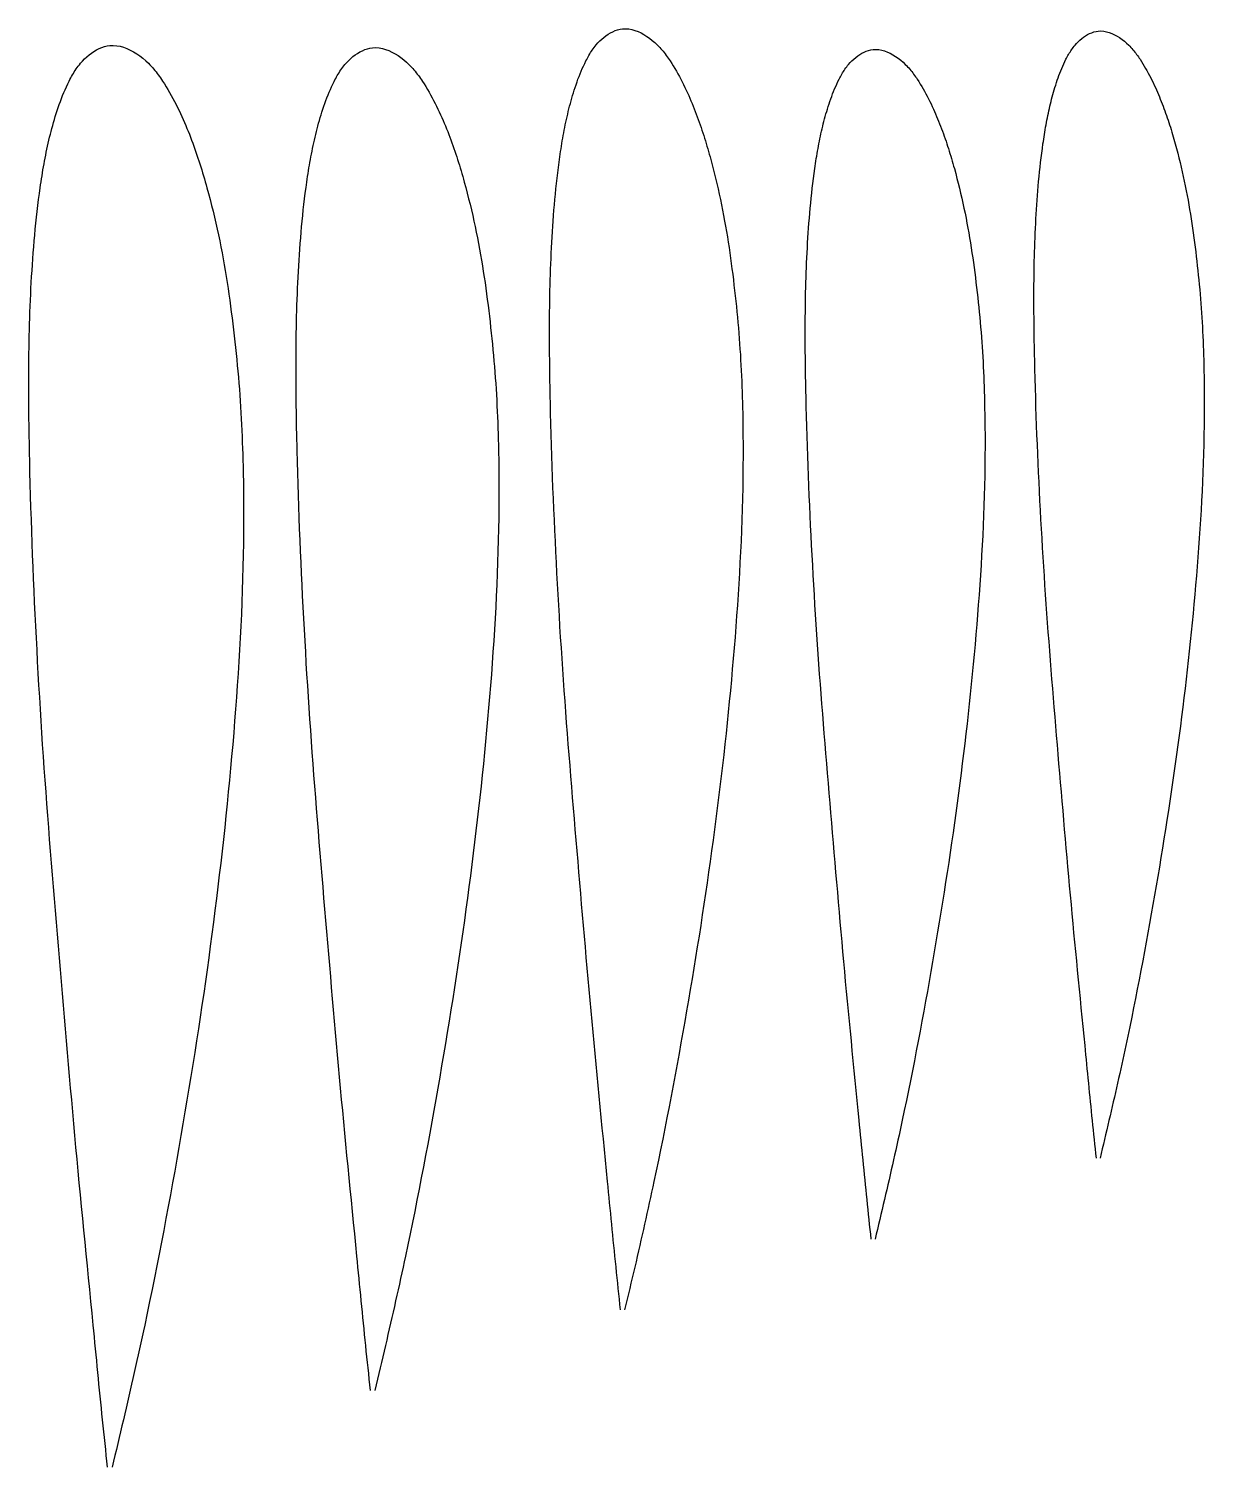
# Model space of a CAD drawing. Extents: x 0 to 123, y 0 to 85.
# Drawn here: x 56.45 to 66.69, y 38.91 to 51.44 of the extents above; entities that cross this region are included whole.
import ezdxf

# ---------------------------------------------------------------- set-up
doc = ezdxf.new("R2010")
doc.units = 0
doc.layers.add('LAYER1', color=1, linetype='CONTINUOUS')

msp = doc.modelspace()

# ---------------------------------------------------------------- linework, layer by layer
at = {"layer": 'LAYER1', "color": 7, "linetype": 'CONTINUOUS'}
for points in [[(61.6037, 40.2801), (61.5988, 40.3265), (61.5939, 40.373), (61.589, 40.4195), (61.5841, 40.466), (61.5792, 40.5125), (61.5743, 40.559), (61.5695, 40.6055), (61.5647, 40.652), (61.5599, 40.6985), (61.5551, 40.745), (61.5504, 40.7915), (61.5457, 40.838), (61.541, 40.8845), (61.5364, 40.931), (61.5318, 40.9774), (61.5272, 41.0239), (61.5226, 41.0704), (61.5181, 41.1169), (61.5136, 41.1634), (61.509, 41.2099), (61.5045, 41.2564), (61.5, 41.3029), (61.4955, 41.3494), (61.491, 41.3959), (61.4818, 41.4889), (61.4727, 41.5819), (61.4635, 41.6749), (61.4543, 41.7679), (61.4451, 41.8608), (61.4359, 41.9538), (61.4267, 42.0468), (61.4176, 42.1398), (61.4085, 42.2328), (61.3994, 42.3258), (61.3905, 42.4188), (61.3816, 42.5118), (61.3728, 42.6048), (61.3642, 42.6977), (61.3556, 42.7907), (61.3471, 42.8837), (61.3386, 42.9766), (61.3303, 43.0696), (61.322, 43.1626), (61.3137, 43.2556), (61.3055, 43.3486), (61.2974, 43.4417), (61.2893, 43.5347), (61.2812, 43.6277), (61.2731, 43.7207), (61.2651, 43.8136), (61.2571, 43.9066), (61.2491, 43.9996), (61.2411, 44.0926), (61.2332, 44.1856), (61.2253, 44.2786), (61.2174, 44.3716), (61.2096, 44.4645), (61.2018, 44.5575), (61.194, 44.6506), (61.1863, 44.7436), (61.1787, 44.8365), (61.1711, 44.9295), (61.1635, 45.0224), (61.1561, 45.1154), (61.1487, 45.2084), (61.1414, 45.3014), (61.1343, 45.3943), (61.1272, 45.4873), (61.1203, 45.5804), (61.1135, 45.6734), (61.1069, 45.7664), (61.1004, 45.8594), (61.0941, 45.9524), (61.088, 46.0453), (61.0821, 46.1383), (61.0763, 46.2312), (61.0706, 46.3242), (61.0652, 46.4172), (61.0599, 46.5102), (61.0547, 46.6032), (61.0498, 46.6962), (61.0449, 46.7892), (61.0402, 46.8823), (61.0357, 46.9753), (61.0313, 47.0683), (61.0271, 47.1612), (61.023, 47.2542), (61.0191, 47.3472), (61.0153, 47.4402), (61.0118, 47.5331), (61.0084, 47.6261), (61.0052, 47.7191), (61.0022, 47.8121), (60.9994, 47.9052), (60.9968, 47.9982), (60.9944, 48.0912), (60.9933, 48.1377), (60.9923, 48.1842), (60.9913, 48.2307), (60.9903, 48.2772), (60.9895, 48.3236), (60.9887, 48.3701), (60.988, 48.4166), (60.9873, 48.4631), (60.9868, 48.5096), (60.9863, 48.5561), (60.9858, 48.6026), (60.9855, 48.6491), (60.9853, 48.6956), (60.9851, 48.7421), (60.985, 48.7886), (60.9851, 48.8351), (60.9852, 48.8816), (60.9855, 48.9281), (60.9859, 48.9746), (60.9864, 49.0211), (60.9871, 49.0676), (60.9879, 49.1141), (60.9888, 49.1606), (60.9899, 49.2071), (60.9912, 49.2536), (60.9926, 49.3001), (60.9943, 49.3467), (60.996, 49.3932), (60.998, 49.4397), (61.0001, 49.4862), (61.0024, 49.5327), (61.0049, 49.5792), (61.0076, 49.6256), (61.0104, 49.6721), (61.0135, 49.7186), (61.0167, 49.765), (61.0202, 49.8116), (61.0238, 49.8582), (61.0277, 49.9048), (61.0318, 49.9514), (61.0362, 49.998), (61.0408, 50.0445), (61.0457, 50.091), (61.0509, 50.1375), (61.0563, 50.1839), (61.0621, 50.2303), (61.0683, 50.2766), (61.0747, 50.3229), (61.0781, 50.3463), (61.0816, 50.3696), (61.0852, 50.393), (61.0889, 50.4163), (61.0927, 50.4395), (61.0966, 50.4628), (61.1007, 50.4861), (61.1048, 50.5093), (61.1091, 50.5325), (61.1135, 50.5556), (61.118, 50.5788), (61.1227, 50.6019), (61.1276, 50.6254), (61.1327, 50.6488), (61.1379, 50.6722), (61.1433, 50.6955), (61.1488, 50.7188), (61.1545, 50.7421), (61.1604, 50.7654), (61.1665, 50.7885), (61.1729, 50.8117), (61.1794, 50.8348), (61.1861, 50.8579), (61.193, 50.8809), (61.2005, 50.9048), (61.2082, 50.9287), (61.2162, 50.9524), (61.2245, 50.9761), (61.233, 50.9996), (61.2419, 51.0231), (61.2511, 51.0463), (61.2606, 51.0694), (61.2705, 51.0924), (61.2808, 51.1151), (61.2914, 51.1376), (61.3024, 51.1598), (61.3087, 51.172), (61.3151, 51.1842), (61.3216, 51.1962), (61.3284, 51.2081), (61.3354, 51.22), (61.3426, 51.2317), (61.35, 51.2433), (61.3577, 51.2548), (61.3657, 51.2661), (61.374, 51.2773), (61.3827, 51.2884), (61.3917, 51.2993), (61.4071, 51.3167), (61.4234, 51.3335), (61.4406, 51.3496), (61.4585, 51.3649), (61.4771, 51.3792), (61.4964, 51.3923)], [(61.4964, 51.3923), (61.5163, 51.4041), (61.5366, 51.4145), (61.5574, 51.4233), (61.5785, 51.4304), (61.5999, 51.4356), (61.6216, 51.4388), (61.6485, 51.4398), (61.6756, 51.4378), (61.7026, 51.4329), (61.7295, 51.4254), (61.7561, 51.4155), (61.7823, 51.4034), (61.808, 51.3895), (61.833, 51.3738), (61.8572, 51.3568), (61.8806, 51.3385), (61.9028, 51.3193), (61.9239, 51.2993), (61.9348, 51.2884), (61.9452, 51.2773), (61.9554, 51.2661), (61.9652, 51.2548), (61.9747, 51.2433), (61.984, 51.2317), (61.9931, 51.22), (62.0019, 51.2082), (62.0105, 51.1963), (62.019, 51.1842), (62.0273, 51.1721), (62.0355, 51.1598), (62.0498, 51.1378), (62.0638, 51.1155), (62.0775, 51.093), (62.0908, 51.0702), (62.1039, 51.0471), (62.1166, 51.0238), (62.1291, 51.0004), (62.1413, 50.9768), (62.1532, 50.953), (62.1648, 50.9291), (62.1762, 50.905), (62.1873, 50.8809), (62.1976, 50.858), (62.2076, 50.835), (62.2175, 50.812), (62.2272, 50.7889), (62.2366, 50.7658), (62.2459, 50.7425), (62.2549, 50.7193), (62.2638, 50.6959), (62.2726, 50.6725), (62.2811, 50.649), (62.2895, 50.6255), (62.2977, 50.6019), (62.3056, 50.5789), (62.3133, 50.5558), (62.3209, 50.5327), (62.3284, 50.5096), (62.3357, 50.4864), (62.3429, 50.4631), (62.35, 50.4399), (62.3569, 50.4165), (62.3638, 50.3932), (62.3705, 50.3698), (62.3772, 50.3464), (62.3837, 50.3229), (62.3962, 50.2769), (62.4084, 50.2308), (62.4203, 50.1846), (62.4317, 50.1383), (62.4428, 50.0919), (62.4536, 50.0454), (62.464, 49.9988), (62.4741, 49.9522), (62.4838, 49.9055), (62.4932, 49.8587), (62.5022, 49.8119), (62.5109, 49.765), (62.5191, 49.7187), (62.5271, 49.6724), (62.5347, 49.6261), (62.5421, 49.5797), (62.5492, 49.5332), (62.556, 49.4867), (62.5626, 49.4402), (62.5689, 49.3936), (62.5751, 49.347), (62.581, 49.3004), (62.5868, 49.2537), (62.5924, 49.2071), (62.5977, 49.1607), (62.603, 49.1143), (62.608, 49.0678), (62.6129, 49.0214), (62.6176, 48.9749), (62.6221, 48.9284), (62.6264, 48.8819), (62.6305, 48.8354), (62.6344, 48.7888), (62.6381, 48.7423), (62.6415, 48.6957), (62.6448, 48.6491), (62.6478, 48.6027), (62.6506, 48.5562), (62.6532, 48.5098), (62.6556, 48.4633), (62.6578, 48.4168), (62.6598, 48.3703), (62.6616, 48.3238), (62.6633, 48.2773), (62.6647, 48.2308), (62.666, 48.1843), (62.6672, 48.1377), (62.6682, 48.0912), (62.6698, 47.9982), (62.6709, 47.9052), (62.6714, 47.8122), (62.6714, 47.7192), (62.6709, 47.6262), (62.6699, 47.5331), (62.6683, 47.4402), (62.6663, 47.3472), (62.6639, 47.2542), (62.6609, 47.1612), (62.6576, 47.0683), (62.6537, 46.9753), (62.6495, 46.8822), (62.6448, 46.7891), (62.6397, 46.696), (62.6342, 46.603), (62.6284, 46.51), (62.6222, 46.417), (62.6156, 46.324), (62.6087, 46.231), (62.6014, 46.1381), (62.5938, 46.0452), (62.586, 45.9523), (62.5778, 45.8594), (62.5694, 45.7663), (62.5606, 45.6732), (62.5516, 45.5801), (62.5423, 45.487), (62.5327, 45.394), (62.5229, 45.301), (62.5128, 45.208), (62.5025, 45.1151), (62.4918, 45.0221), (62.481, 44.9292), (62.4698, 44.8364), (62.4584, 44.7436), (62.4468, 44.6504), (62.4348, 44.5573), (62.4226, 44.4641), (62.4102, 44.3711), (62.3975, 44.278), (62.3846, 44.185), (62.3715, 44.092), (62.3581, 43.9991), (62.3444, 43.9062), (62.3306, 43.8133), (62.3165, 43.7205), (62.3022, 43.6277), (62.2876, 43.5345), (62.2728, 43.4414), (62.2578, 43.3483), (62.2426, 43.2552), (62.2271, 43.1621), (62.2115, 43.0691), (62.1957, 42.9762), (62.1796, 42.8832), (62.1634, 42.7903), (62.147, 42.6974), (62.1304, 42.6046), (62.1136, 42.5118), (62.0966, 42.4186), (62.0794, 42.3254), (62.062, 42.2322), (62.0443, 42.1391), (62.0265, 42.0461), (62.0084, 41.953), (61.9902, 41.86), (61.9716, 41.7671), (61.9529, 41.6742), (61.9338, 41.5814), (61.9145, 41.4886), (61.8949, 41.3959), (61.885, 41.3493), (61.875, 41.3028), (61.8649, 41.2562), (61.8547, 41.2097), (61.8445, 41.1632), (61.8342, 41.1167), (61.8238, 41.0702), (61.8134, 41.0237), (61.8029, 40.9773), (61.7924, 40.9308), (61.7817, 40.8844), (61.7711, 40.838)], [(65.6561, 51.3785), (65.6736, 51.3889), (65.6915, 51.3981), (65.7098, 51.4058), (65.7284, 51.4121), (65.7472, 51.4166), (65.7663, 51.4195), (65.79, 51.4204), (65.8138, 51.4185), (65.8376, 51.4142), (65.8613, 51.4076), (65.8847, 51.3989), (65.9077, 51.3883), (65.9303, 51.376), (65.9523, 51.3623), (65.9736, 51.3473), (65.9942, 51.3312), (66.0138, 51.3143), (66.0323, 51.2967), (66.0418, 51.2871), (66.051, 51.2774), (66.06, 51.2675), (66.0686, 51.2575), (66.077, 51.2475), (66.0852, 51.2373), (66.0932, 51.227), (66.1009, 51.2166), (66.1085, 51.2061), (66.116, 51.1955), (66.1233, 51.1848), (66.1305, 51.174), (66.1431, 51.1546), (66.1554, 51.135), (66.1674, 51.1151), (66.1792, 51.0951), (66.1907, 51.0748), (66.2019, 51.0543), (66.2128, 51.0337), (66.2235, 51.0129), (66.234, 50.992), (66.2443, 50.9709), (66.2543, 50.9498), (66.2641, 50.9285), (66.2731, 50.9084), (66.282, 50.8882), (66.2906, 50.8679), (66.2991, 50.8476), (66.3075, 50.8272), (66.3156, 50.8068), (66.3236, 50.7863), (66.3314, 50.7658), (66.3391, 50.7452), (66.3466, 50.7245), (66.354, 50.7038), (66.3613, 50.683), (66.3682, 50.6628), (66.375, 50.6425), (66.3817, 50.6222), (66.3882, 50.6018), (66.3947, 50.5814), (66.401, 50.5609), (66.4072, 50.5404), (66.4134, 50.5199), (66.4194, 50.4994), (66.4253, 50.4788), (66.4312, 50.4582), (66.4369, 50.4375), (66.448, 50.397), (66.4587, 50.3565), (66.4691, 50.3158), (66.4792, 50.275), (66.4889, 50.2342), (66.4984, 50.1933), (66.5076, 50.1523), (66.5164, 50.1113), (66.525, 50.0702), (66.5332, 50.0291), (66.5412, 49.9879), (66.5488, 49.9466), (66.5561, 49.9059), (66.5631, 49.8651), (66.5698, 49.8243), (66.5763, 49.7835), (66.5825, 49.7426), (66.5885, 49.7017), (66.5943, 49.6608), (66.5999, 49.6198), (66.6053, 49.5788), (66.6105, 49.5378), (66.6156, 49.4967), (66.6205, 49.4556), (66.6252, 49.4148), (66.6298, 49.374), (66.6343, 49.3331), (66.6386, 49.2922), (66.6427, 49.2513), (66.6466, 49.2104), (66.6504, 49.1695), (66.6541, 49.1286), (66.6575, 49.0876), (66.6607, 49.0466), (66.6638, 49.0057), (66.6667, 48.9647), (66.6693, 48.9238), (66.6718, 48.8829), (66.6741, 48.8421), (66.6762, 48.8012), (66.6781, 48.7603), (66.6799, 48.7193), (66.6815, 48.6784), (66.6829, 48.6375), (66.6842, 48.5965), (66.6854, 48.5556), (66.6864, 48.5147), (66.6873, 48.4737), (66.6887, 48.3919), (66.6896, 48.3101), (66.6901, 48.2282), (66.6901, 48.1464), (66.6896, 48.0645), (66.6887, 47.9827), (66.6874, 47.9008), (66.6856, 47.819), (66.6834, 47.7372), (66.6808, 47.6554), (66.6779, 47.5736), (66.6745, 47.4918), (66.6707, 47.4099), (66.6666, 47.328), (66.6622, 47.2461), (66.6573, 47.1642), (66.6522, 47.0823), (66.6467, 47.0005), (66.6409, 46.9187), (66.6349, 46.8369), (66.6285, 46.7551), (66.6218, 46.6734), (66.6149, 46.5916), (66.6077, 46.5099), (66.6003, 46.428), (66.5926, 46.346), (66.5847, 46.2641), (66.5765, 46.1822), (66.5681, 46.1004), (66.5594, 46.0185), (66.5505, 45.9367), (66.5414, 45.8549), (66.5321, 45.7731), (66.5225, 45.6914), (66.5127, 45.6097), (66.5027, 45.528), (66.4924, 45.446), (66.4819, 45.3641), (66.4711, 45.2821), (66.4602, 45.2002), (66.449, 45.1184), (66.4377, 45.0365), (66.4261, 44.9547), (66.4143, 44.8729), (66.4023, 44.7912), (66.3902, 44.7095), (66.3778, 44.6278), (66.3652, 44.5461), (66.3524, 44.4641), (66.3393, 44.3821), (66.3261, 44.3002), (66.3127, 44.2183), (66.2991, 44.1365), (66.2854, 44.0546), (66.2715, 43.9728), (66.2573, 43.891), (66.2431, 43.8093), (66.2286, 43.7276), (66.214, 43.6459), (66.1993, 43.5642), (66.1843, 43.4822), (66.1691, 43.4002), (66.1538, 43.3182), (66.1383, 43.2363), (66.1226, 43.1544), (66.1067, 43.0725), (66.0906, 42.9907), (66.0743, 42.9089), (66.0578, 42.8272), (66.041, 42.7455), (66.0241, 42.6639), (66.0068, 42.5823), (65.9981, 42.5413), (65.9893, 42.5003), (65.9804, 42.4594), (65.9714, 42.4184), (65.9624, 42.3775), (65.9534, 42.3366), (65.9443, 42.2956), (65.9351, 42.2548), (65.9258, 42.2139), (65.9166, 42.173), (65.9072, 42.1321), (65.8978, 42.0913)], [(57.0149, 51.242), (57.0369, 51.2551), (57.0595, 51.2666), (57.0825, 51.2764), (57.106, 51.2843), (57.1298, 51.2901), (57.1538, 51.2936), (57.1837, 51.2948), (57.2138, 51.2925), (57.2438, 51.287), (57.2736, 51.2787), (57.3032, 51.2677), (57.3322, 51.2543), (57.3607, 51.2388), (57.3885, 51.2215), (57.4154, 51.2026), (57.4413, 51.1823), (57.466, 51.1609), (57.4894, 51.1388), (57.5014, 51.1267), (57.513, 51.1144), (57.5243, 51.1019), (57.5352, 51.0894), (57.5458, 51.0766), (57.5561, 51.0638), (57.5661, 51.0508), (57.5759, 51.0376), (57.5855, 51.0244), (57.5949, 51.011), (57.6042, 50.9976), (57.6133, 50.984), (57.6291, 50.9595), (57.6447, 50.9348), (57.6598, 50.9097), (57.6746, 50.8844), (57.6891, 50.8588), (57.7033, 50.833), (57.7171, 50.807), (57.7306, 50.7807), (57.7439, 50.7543), (57.7568, 50.7278), (57.7694, 50.7011), (57.7817, 50.6743), (57.7932, 50.6489), (57.8043, 50.6234), (57.8153, 50.5979), (57.826, 50.5723), (57.8365, 50.5465), (57.8468, 50.5208), (57.8569, 50.4949), (57.8667, 50.469), (57.8764, 50.443), (57.8859, 50.417), (57.8952, 50.3908), (57.9044, 50.3647), (57.9131, 50.3391), (57.9216, 50.3135), (57.93, 50.2879), (57.9383, 50.2622), (57.9464, 50.2364), (57.9544, 50.2106), (57.9623, 50.1848), (57.97, 50.1589), (57.9776, 50.133), (57.9851, 50.107), (57.9925, 50.081), (57.9997, 50.055), (58.0136, 50.0039), (58.0272, 49.9527), (58.0403, 49.9014), (58.053, 49.85), (58.0653, 49.7985), (58.0773, 49.7469), (58.0889, 49.6952), (58.1, 49.6435), (58.1108, 49.5916), (58.1212, 49.5397), (58.1313, 49.4877), (58.1409, 49.4357), (58.1501, 49.3843), (58.1589, 49.3329), (58.1674, 49.2815), (58.1755, 49.23), (58.1834, 49.1784), (58.191, 49.1268), (58.1983, 49.0751), (58.2054, 49.0234), (58.2122, 48.9717), (58.2188, 48.92), (58.2251, 48.8682), (58.2313, 48.8164), (58.2373, 48.7649), (58.2431, 48.7134), (58.2487, 48.6618), (58.2541, 48.6102), (58.2593, 48.5587), (58.2643, 48.5071), (58.2691, 48.4554), (58.2736, 48.4038), (58.278, 48.3521), (58.2821, 48.3005), (58.2859, 48.2488), (58.2895, 48.1971), (58.2929, 48.1455), (58.296, 48.094), (58.2989, 48.0424), (58.3016, 47.9908), (58.304, 47.9392), (58.3062, 47.8876), (58.3082, 47.836), (58.3101, 47.7844), (58.3117, 47.7327), (58.3132, 47.6811), (58.3145, 47.6294), (58.3156, 47.5778), (58.3174, 47.4745), (58.3185, 47.3713), (58.3191, 47.2681), (58.3191, 47.1648), (58.3185, 47.0616), (58.3174, 46.9583), (58.3157, 46.8551), (58.3135, 46.7519), (58.3107, 46.6487), (58.3075, 46.5455), (58.3037, 46.4423), (58.2995, 46.3392), (58.2947, 46.2358), (58.2895, 46.1325), (58.2839, 46.0291), (58.2778, 45.9259), (58.2713, 45.8226), (58.2644, 45.7194), (58.2571, 45.6162), (58.2495, 45.513), (58.2414, 45.4098), (58.233, 45.3067), (58.2243, 45.2036), (58.2152, 45.1005), (58.2058, 44.9972), (58.1961, 44.8938), (58.1861, 44.7905), (58.1758, 44.6872), (58.1652, 44.5839), (58.1543, 44.4807), (58.1431, 44.3775), (58.1316, 44.2743), (58.1198, 44.1711), (58.1077, 44.068), (58.0953, 43.965), (58.0827, 43.8619), (58.0697, 43.7585), (58.0565, 43.6551), (58.0429, 43.5518), (58.0291, 43.4485), (58.0151, 43.3452), (58.0007, 43.2419), (57.9861, 43.1387), (57.9713, 43.0356), (57.9562, 42.9324), (57.9408, 42.8294), (57.9252, 42.7263), (57.9093, 42.6233), (57.8931, 42.5199), (57.8767, 42.4165), (57.86, 42.3131), (57.8431, 42.2098), (57.826, 42.1066), (57.8086, 42.0033), (57.791, 41.9001), (57.7732, 41.797), (57.7552, 41.6938), (57.737, 41.5908), (57.7186, 41.4877), (57.7, 41.3847), (57.6811, 41.2812), (57.6619, 41.1778), (57.6426, 41.0744), (57.6231, 40.971), (57.6033, 40.8677), (57.5832, 40.7645), (57.5629, 40.6613), (57.5424, 40.5581), (57.5215, 40.455), (57.5004, 40.352), (57.4789, 40.249), (57.4572, 40.1461), (57.4462, 40.0944), (57.435, 40.0427), (57.4238, 39.991), (57.4126, 39.9394), (57.4012, 39.8877), (57.3898, 39.8361), (57.3783, 39.7845), (57.3667, 39.7329), (57.355, 39.6814), (57.3433, 39.6298), (57.3316, 39.5783), (57.3197, 39.5268)], [(59.3121, 51.2255), (59.3329, 51.2379), (59.3542, 51.2488), (59.376, 51.258), (59.3981, 51.2654), (59.4206, 51.2709), (59.4433, 51.2743), (59.4715, 51.2753), (59.4999, 51.2732), (59.5283, 51.268), (59.5565, 51.2601), (59.5843, 51.2498), (59.6118, 51.2372), (59.6387, 51.2225), (59.6649, 51.2062), (59.6903, 51.1883), (59.7148, 51.1691), (59.7381, 51.149), (59.7602, 51.1281), (59.7716, 51.1166), (59.7825, 51.105), (59.7932, 51.0933), (59.8035, 51.0814), (59.8135, 51.0694), (59.8232, 51.0572), (59.8327, 51.0449), (59.842, 51.0326), (59.851, 51.02), (59.8599, 51.0074), (59.8686, 50.9947), (59.8772, 50.9818), (59.8922, 50.9588), (59.9068, 50.9354), (59.9212, 50.9117), (59.9352, 50.8878), (59.9488, 50.8637), (59.9622, 50.8393), (59.9753, 50.8147), (59.988, 50.7899), (60.0005, 50.765), (60.0127, 50.7399), (60.0246, 50.7147), (60.0363, 50.6894), (60.0471, 50.6654), (60.0576, 50.6414), (60.0679, 50.6173), (60.0781, 50.593), (60.088, 50.5688), (60.0977, 50.5444), (60.1072, 50.52), (60.1166, 50.4955), (60.1257, 50.471), (60.1347, 50.4464), (60.1435, 50.4217), (60.1521, 50.397), (60.1604, 50.3729), (60.1684, 50.3487), (60.1764, 50.3245), (60.1842, 50.3002), (60.1919, 50.2759), (60.1994, 50.2515), (60.2068, 50.2271), (60.2141, 50.2027), (60.2213, 50.1782), (60.2283, 50.1537), (60.2353, 50.1292), (60.2421, 50.1046), (60.2553, 50.0563), (60.2681, 50.008), (60.2804, 49.9595), (60.2925, 49.911), (60.3041, 49.8623), (60.3154, 49.8136), (60.3263, 49.7648), (60.3369, 49.7159), (60.3471, 49.667), (60.3569, 49.618), (60.3664, 49.5689), (60.3755, 49.5197), (60.3841, 49.4712), (60.3925, 49.4227), (60.4005, 49.3741), (60.4082, 49.3254), (60.4156, 49.2767), (60.4228, 49.228), (60.4297, 49.1792), (60.4363, 49.1304), (60.4428, 49.0816), (60.449, 49.0327), (60.455, 48.9838), (60.4609, 48.9349), (60.4665, 48.8862), (60.472, 48.8376), (60.4773, 48.7889), (60.4824, 48.7402), (60.4873, 48.6915), (60.492, 48.6428), (60.4965, 48.594), (60.5008, 48.5453), (60.5049, 48.4965), (60.5088, 48.4477), (60.5125, 48.3989), (60.5159, 48.35), (60.519, 48.3014), (60.522, 48.2527), (60.5247, 48.204), (60.5272, 48.1552), (60.5295, 48.1065), (60.5316, 48.0578), (60.5335, 48.009), (60.5352, 47.9603), (60.5368, 47.9115), (60.5382, 47.8627), (60.5394, 47.814), (60.5404, 47.7652), (60.5421, 47.6677), (60.5432, 47.5702), (60.5438, 47.4727), (60.5438, 47.3752), (60.5432, 47.2777), (60.5421, 47.1802), (60.5405, 47.0827), (60.5384, 46.9853), (60.5359, 46.8878), (60.5328, 46.7903), (60.5292, 46.6929), (60.5252, 46.5955), (60.5208, 46.4979), (60.5159, 46.4003), (60.5105, 46.3027), (60.5048, 46.2052), (60.4986, 46.1077), (60.4921, 46.0102), (60.4852, 45.9127), (60.478, 45.8153), (60.4704, 45.7179), (60.4625, 45.6205), (60.4542, 45.5231), (60.4457, 45.4258), (60.4368, 45.3282), (60.4276, 45.2305), (60.4182, 45.133), (60.4084, 45.0354), (60.3984, 44.9379), (60.3881, 44.8404), (60.3775, 44.7429), (60.3667, 44.6455), (60.3555, 44.5481), (60.3441, 44.4507), (60.3324, 44.3534), (60.3205, 44.2561), (60.3083, 44.1584), (60.2957, 44.0608), (60.283, 43.9632), (60.2699, 43.8656), (60.2566, 43.7681), (60.2431, 43.6706), (60.2293, 43.5732), (60.2153, 43.4757), (60.201, 43.3783), (60.1865, 43.281), (60.1717, 43.1837), (60.1567, 43.0864), (60.1415, 42.9887), (60.1259, 42.8911), (60.1102, 42.7935), (60.0942, 42.6959), (60.0781, 42.5984), (60.0617, 42.5009), (60.0451, 42.4035), (60.0283, 42.306), (60.0113, 42.2086), (59.9941, 42.1113), (59.9767, 42.014), (59.9591, 41.9167), (59.9412, 41.819), (59.9232, 41.7213), (59.9049, 41.6236), (59.8865, 41.526), (59.8678, 41.4285), (59.8488, 41.331), (59.8297, 41.2335), (59.8102, 41.1361), (59.7906, 41.0387), (59.7706, 40.9414), (59.7504, 40.8442), (59.7298, 40.747), (59.7194, 40.6982), (59.7089, 40.6494), (59.6983, 40.6006), (59.6876, 40.5518), (59.6769, 40.503), (59.6661, 40.4543), (59.6553, 40.4056), (59.6443, 40.3569), (59.6333, 40.3082), (59.6223, 40.2595), (59.6112, 40.2108), (59.6, 40.1622)], [(63.6884, 51.2155), (63.7068, 51.2265), (63.7257, 51.2362), (63.745, 51.2444), (63.7646, 51.251), (63.7845, 51.2558), (63.8046, 51.2588), (63.8297, 51.2597), (63.8548, 51.2578), (63.8799, 51.2533), (63.9049, 51.2463), (63.9296, 51.2371), (63.954, 51.2259), (63.9778, 51.2129), (64.001, 51.1984), (64.0235, 51.1826), (64.0452, 51.1656), (64.0659, 51.1478), (64.0855, 51.1292), (64.0955, 51.1191), (64.1053, 51.1088), (64.1147, 51.0984), (64.1238, 51.0878), (64.1327, 51.0772), (64.1413, 51.0664), (64.1497, 51.0556), (64.1579, 51.0446), (64.1659, 51.0335), (64.1738, 51.0223), (64.1815, 51.011), (64.1891, 50.9996), (64.2024, 50.9792), (64.2154, 50.9585), (64.2281, 50.9375), (64.2405, 50.9163), (64.2526, 50.8949), (64.2645, 50.8733), (64.276, 50.8515), (64.2873, 50.8296), (64.2984, 50.8075), (64.3092, 50.7853), (64.3198, 50.7629), (64.3301, 50.7405), (64.3396, 50.7193), (64.349, 50.6979), (64.3582, 50.6766), (64.3671, 50.6551), (64.3759, 50.6336), (64.3845, 50.612), (64.393, 50.5904), (64.4012, 50.5687), (64.4093, 50.547), (64.4173, 50.5252), (64.4251, 50.5033), (64.4327, 50.4814), (64.44, 50.46), (64.4472, 50.4386), (64.4542, 50.4171), (64.4611, 50.3956), (64.4679, 50.3741), (64.4746, 50.3525), (64.4812, 50.3309), (64.4877, 50.3092), (64.494, 50.2875), (64.5003, 50.2658), (64.5065, 50.244), (64.5125, 50.2223), (64.5242, 50.1795), (64.5355, 50.1367), (64.5465, 50.0937), (64.5571, 50.0507), (64.5675, 50.0076), (64.5774, 49.9645), (64.5871, 49.9212), (64.5965, 49.8779), (64.6055, 49.8345), (64.6142, 49.7911), (64.6226, 49.7476), (64.6307, 49.704), (64.6384, 49.6611), (64.6457, 49.618), (64.6528, 49.575), (64.6597, 49.5319), (64.6662, 49.4887), (64.6726, 49.4455), (64.6787, 49.4023), (64.6846, 49.359), (64.6903, 49.3157), (64.6958, 49.2724), (64.7012, 49.2291), (64.7063, 49.1858), (64.7113, 49.1427), (64.7162, 49.0995), (64.7209, 49.0564), (64.7254, 49.0133), (64.7298, 48.9701), (64.7339, 48.9269), (64.7379, 48.8837), (64.7417, 48.8405), (64.7454, 48.7973), (64.7488, 48.7541), (64.752, 48.7108), (64.7551, 48.6675), (64.7579, 48.6244), (64.7605, 48.5812), (64.7629, 48.5381), (64.7651, 48.4949), (64.7671, 48.4517), (64.769, 48.4085), (64.7707, 48.3653), (64.7722, 48.3221), (64.7736, 48.2789), (64.7748, 48.2357), (64.7759, 48.1925), (64.7768, 48.1493), (64.7783, 48.0629), (64.7793, 47.9765), (64.7798, 47.8901), (64.7798, 47.8037), (64.7793, 47.7173), (64.7784, 47.6309), (64.7769, 47.5445), (64.7751, 47.4582), (64.7728, 47.3718), (64.7701, 47.2854), (64.7669, 47.1991), (64.7634, 47.1128), (64.7594, 47.0263), (64.7551, 46.9398), (64.7503, 46.8533), (64.7452, 46.7669), (64.7398, 46.6805), (64.734, 46.5941), (64.7279, 46.5078), (64.7215, 46.4214), (64.7148, 46.3351), (64.7078, 46.2488), (64.7004, 46.1625), (64.6929, 46.0763), (64.685, 45.9897), (64.6769, 45.9033), (64.6685, 45.8168), (64.6599, 45.7303), (64.651, 45.6439), (64.6419, 45.5575), (64.6325, 45.4712), (64.6229, 45.3848), (64.613, 45.2985), (64.6029, 45.2122), (64.5926, 45.126), (64.582, 45.0398), (64.5711, 44.9532), (64.56, 44.8667), (64.5487, 44.7802), (64.5372, 44.6938), (64.5254, 44.6073), (64.5134, 44.521), (64.5012, 44.4346), (64.4888, 44.3483), (64.4761, 44.262), (64.4632, 44.1757), (64.4502, 44.0895), (64.4369, 44.0033), (64.4233, 43.9167), (64.4096, 43.8302), (64.3956, 43.7437), (64.3815, 43.6573), (64.3672, 43.5708), (64.3526, 43.4844), (64.3379, 43.3981), (64.323, 43.3118), (64.308, 43.2255), (64.2927, 43.1392), (64.2773, 43.053), (64.2617, 42.9667), (64.2459, 42.8802), (64.2299, 42.7936), (64.2137, 42.7071), (64.1973, 42.6206), (64.1808, 42.5341), (64.164, 42.4477), (64.147, 42.3614), (64.1298, 42.275), (64.1124, 42.1888), (64.0947, 42.1025), (64.0767, 42.0164), (64.0585, 41.9303), (64.0493, 41.887), (64.04, 41.8438), (64.0306, 41.8005), (64.0212, 41.7573), (64.0117, 41.7141), (64.0021, 41.6709), (63.9925, 41.6277), (63.9828, 41.5845), (63.973, 41.5414), (63.9632, 41.4982), (63.9534, 41.4551), (63.9435, 41.412)], [(65.7505, 41.6004), (65.7462, 41.6413), (65.7419, 41.6822), (65.7376, 41.7231), (65.7333, 41.764), (65.729, 41.8049), (65.7247, 41.8458), (65.7205, 41.8867), (65.7162, 41.9276), (65.712, 41.9685), (65.7078, 42.0095), (65.7036, 42.0504), (65.6995, 42.0913), (65.6954, 42.1322), (65.6913, 42.1731), (65.6873, 42.214), (65.6832, 42.2549), (65.6792, 42.2959), (65.6752, 42.3368), (65.6713, 42.3777), (65.6673, 42.4186), (65.6633, 42.4595), (65.6593, 42.5004), (65.6554, 42.5413), (65.6514, 42.5823), (65.6434, 42.6641), (65.6353, 42.7459), (65.6272, 42.8277), (65.6191, 42.9096), (65.611, 42.9914), (65.6029, 43.0732), (65.5948, 43.155), (65.5868, 43.2368), (65.5788, 43.3187), (65.5708, 43.4005), (65.563, 43.4823), (65.5552, 43.5642), (65.5474, 43.646), (65.5398, 43.7278), (65.5322, 43.8096), (65.5248, 43.8914), (65.5173, 43.9732), (65.51, 44.0551), (65.5027, 44.1369), (65.4954, 44.2187), (65.4882, 44.3006), (65.481, 44.3824), (65.4739, 44.4642), (65.4668, 44.5461), (65.4597, 44.6279), (65.4526, 44.7097), (65.4455, 44.7915), (65.4385, 44.8734), (65.4315, 44.9552), (65.4245, 45.037), (65.4176, 45.1188), (65.4106, 45.2007), (65.4037, 45.2825), (65.3969, 45.3643), (65.3901, 45.4462), (65.3833, 45.528), (65.3766, 45.6098), (65.3699, 45.6916), (65.3632, 45.7734), (65.3567, 45.8552), (65.3502, 45.937), (65.3438, 46.0188), (65.3375, 46.1007), (65.3313, 46.1825), (65.3252, 46.2643), (65.3192, 46.3462), (65.3134, 46.4281), (65.3077, 46.5099), (65.3022, 46.5917), (65.2968, 46.6735), (65.2915, 46.7553), (65.2864, 46.8371), (65.2815, 46.9189), (65.2767, 47.0007), (65.272, 47.0826), (65.2675, 47.1644), (65.2631, 47.2462), (65.2588, 47.3281), (65.2547, 47.41), (65.2507, 47.4918), (65.2469, 47.5736), (65.2431, 47.6554), (65.2396, 47.7372), (65.2361, 47.819), (65.2328, 47.9009), (65.2297, 47.9827), (65.2267, 48.0645), (65.2239, 48.1463), (65.2213, 48.2282), (65.2188, 48.31), (65.2165, 48.3919), (65.2144, 48.4737), (65.2134, 48.5146), (65.2125, 48.5555), (65.2117, 48.5964), (65.2108, 48.6374), (65.2101, 48.6783), (65.2094, 48.7192), (65.2088, 48.7601), (65.2082, 48.801), (65.2077, 48.8419), (65.2072, 48.8828), (65.2069, 48.9238), (65.2066, 48.9647), (65.2063, 49.0056), (65.2062, 49.0465), (65.2062, 49.0874), (65.2062, 49.1283), (65.2063, 49.1693), (65.2066, 49.2102), (65.2069, 49.2511), (65.2074, 49.292), (65.208, 49.3329), (65.2087, 49.3738), (65.2095, 49.4147), (65.2105, 49.4556), (65.2116, 49.4966), (65.2129, 49.5375), (65.2143, 49.5785), (65.2158, 49.6194), (65.2176, 49.6603), (65.2194, 49.7012), (65.2215, 49.7422), (65.2236, 49.7831), (65.226, 49.824), (65.2285, 49.8649), (65.2312, 49.9057), (65.234, 49.9466), (65.2371, 49.9876), (65.2403, 50.0287), (65.2437, 50.0697), (65.2473, 50.1106), (65.2512, 50.1516), (65.2552, 50.1925), (65.2595, 50.2335), (65.2641, 50.2743), (65.2689, 50.3152), (65.274, 50.356), (65.2794, 50.3968), (65.2851, 50.4375), (65.2881, 50.4581), (65.2912, 50.4786), (65.2944, 50.4992), (65.2976, 50.5197), (65.301, 50.5402), (65.3044, 50.5606), (65.3079, 50.5811), (65.3116, 50.6015), (65.3154, 50.6219), (65.3192, 50.6423), (65.3232, 50.6627), (65.3273, 50.683), (65.3317, 50.7037), (65.3361, 50.7243), (65.3407, 50.7449), (65.3454, 50.7654), (65.3503, 50.7859), (65.3553, 50.8064), (65.3605, 50.8269), (65.3659, 50.8473), (65.3715, 50.8676), (65.3772, 50.888), (65.3831, 50.9083), (65.3892, 50.9285), (65.3958, 50.9496), (65.4025, 50.9706), (65.4096, 50.9915), (65.4169, 51.0123), (65.4244, 51.033), (65.4322, 51.0536), (65.4403, 51.0741), (65.4487, 51.0944), (65.4574, 51.1146), (65.4664, 51.1346), (65.4757, 51.1544), (65.4854, 51.174), (65.4909, 51.1847), (65.4966, 51.1954), (65.5024, 51.206), (65.5083, 51.2165), (65.5144, 51.2269), (65.5208, 51.2372), (65.5273, 51.2474), (65.5341, 51.2575), (65.5411, 51.2675), (65.5484, 51.2774), (65.556, 51.2871), (65.564, 51.2967), (65.5775, 51.312), (65.5919, 51.3268), (65.607, 51.341), (65.6227, 51.3544), (65.6392, 51.367), (65.6561, 51.3785)], [(57.1339, 38.9075), (57.1285, 38.9591), (57.123, 39.0107), (57.1176, 39.0623), (57.1122, 39.1139), (57.1067, 39.1655), (57.1014, 39.2171), (57.096, 39.2687), (57.0906, 39.3203), (57.0853, 39.3719), (57.08, 39.4235), (57.0748, 39.4751), (57.0695, 39.5268), (57.0644, 39.5784), (57.0592, 39.63), (57.0541, 39.6816), (57.049, 39.7332), (57.044, 39.7848), (57.0389, 39.8364), (57.0339, 39.888), (57.0289, 39.9396), (57.0239, 39.9912), (57.0189, 40.0429), (57.0138, 40.0945), (57.0088, 40.1461), (56.9987, 40.2493), (56.9885, 40.3525), (56.9783, 40.4557), (56.9681, 40.5589), (56.9579, 40.6621), (56.9477, 40.7653), (56.9375, 40.8685), (56.9273, 40.9718), (56.9172, 41.075), (56.9072, 41.1782), (56.8973, 41.2814), (56.8874, 41.3847), (56.8777, 41.4879), (56.8681, 41.591), (56.8585, 41.6942), (56.8491, 41.7974), (56.8398, 41.9007), (56.8305, 42.0039), (56.8213, 42.1071), (56.8121, 42.2103), (56.803, 42.3136), (56.794, 42.4168), (56.785, 42.52), (56.776, 42.6233), (56.767, 42.7265), (56.7581, 42.8297), (56.7492, 42.9329), (56.7403, 43.0361), (56.7315, 43.1393), (56.7227, 43.2425), (56.7139, 43.3458), (56.7052, 43.449), (56.6965, 43.5522), (56.6878, 43.6554), (56.6792, 43.7587), (56.6707, 43.8619), (56.6622, 43.9651), (56.6537, 44.0683), (56.6454, 44.1715), (56.6371, 44.2747), (56.6289, 44.3779), (56.6208, 44.4811), (56.6129, 44.5843), (56.6051, 44.6875), (56.5974, 44.7908), (56.5899, 44.894), (56.5825, 44.9973), (56.5753, 45.1005), (56.5683, 45.2037), (56.5615, 45.3069), (56.5549, 45.41), (56.5485, 45.5132), (56.5423, 45.6164), (56.5362, 45.7197), (56.5303, 45.8229), (56.5246, 45.9261), (56.5191, 46.0294), (56.5137, 46.1326), (56.5085, 46.2359), (56.5035, 46.3392), (56.4986, 46.4423), (56.4939, 46.5455), (56.4894, 46.6487), (56.485, 46.7519), (56.4809, 46.8551), (56.4769, 46.9583), (56.4731, 47.0616), (56.4696, 47.1648), (56.4663, 47.268), (56.4632, 47.3713), (56.4603, 47.4745), (56.4576, 47.5778), (56.4564, 47.6294), (56.4553, 47.681), (56.4542, 47.7326), (56.4531, 47.7842), (56.4522, 47.8358), (56.4513, 47.8874), (56.4505, 47.939), (56.4498, 47.9906), (56.4491, 48.0422), (56.4486, 48.0938), (56.4481, 48.1455), (56.4478, 48.1971), (56.4475, 48.2487), (56.4473, 48.3003), (56.4472, 48.3519), (56.4473, 48.4035), (56.4475, 48.4551), (56.4478, 48.5068), (56.4482, 48.5584), (56.4488, 48.61), (56.4495, 48.6616), (56.4504, 48.7132), (56.4515, 48.7648), (56.4527, 48.8164), (56.4541, 48.868), (56.4557, 48.9197), (56.4575, 48.9713), (56.4595, 49.023), (56.4616, 49.0746), (56.464, 49.1262), (56.4666, 49.1778), (56.4693, 49.2294), (56.4723, 49.281), (56.4755, 49.3326), (56.4788, 49.3841), (56.4824, 49.4357), (56.4862, 49.4874), (56.4903, 49.5392), (56.4946, 49.5909), (56.4992, 49.6426), (56.504, 49.6943), (56.5091, 49.7459), (56.5146, 49.7975), (56.5203, 49.8491), (56.5264, 49.9006), (56.5328, 49.9521), (56.5396, 50.0036), (56.5468, 50.055), (56.5506, 50.0809), (56.5545, 50.1068), (56.5585, 50.1327), (56.5626, 50.1586), (56.5668, 50.1844), (56.5711, 50.2103), (56.5756, 50.2361), (56.5802, 50.2618), (56.585, 50.2876), (56.5899, 50.3133), (56.5949, 50.339), (56.6001, 50.3647), (56.6055, 50.3907), (56.6111, 50.4167), (56.6169, 50.4426), (56.6229, 50.4686), (56.6291, 50.4944), (56.6354, 50.5203), (56.642, 50.5461), (56.6487, 50.5718), (56.6557, 50.5975), (56.663, 50.6232), (56.6704, 50.6488), (56.6781, 50.6743), (56.6864, 50.7009), (56.695, 50.7273), (56.7038, 50.7537), (56.713, 50.78), (56.7225, 50.8061), (56.7324, 50.8321), (56.7426, 50.858), (56.7532, 50.8836), (56.7641, 50.909), (56.7755, 50.9343), (56.7873, 50.9592), (56.7995, 50.984), (56.8065, 50.9975), (56.8136, 51.011), (56.8209, 51.0243), (56.8284, 51.0376), (56.8361, 51.0507), (56.8441, 51.0637), (56.8523, 51.0766), (56.8609, 51.0893), (56.8698, 51.1019), (56.879, 51.1144), (56.8886, 51.1267), (56.8986, 51.1388), (56.9157, 51.1581), (56.9338, 51.1767), (56.9528, 51.1946), (56.9728, 51.2116), (56.9935, 51.2274), (57.0149, 51.242)], [(59.4245, 39.5773), (59.4194, 39.626), (59.4142, 39.6748), (59.4091, 39.7235), (59.404, 39.7722), (59.3988, 39.821), (59.3938, 39.8697), (59.3887, 39.9184), (59.3836, 39.9672), (59.3786, 40.0159), (59.3736, 40.0647), (59.3686, 40.1134), (59.3637, 40.1622), (59.3588, 40.2109), (59.354, 40.2596), (59.3492, 40.3083), (59.3444, 40.3571), (59.3396, 40.4058), (59.3348, 40.4546), (59.3301, 40.5033), (59.3254, 40.552), (59.3206, 40.6008), (59.3159, 40.6495), (59.3112, 40.6983), (59.3064, 40.747), (59.2969, 40.8445), (59.2873, 40.9419), (59.2776, 41.0394), (59.268, 41.1369), (59.2583, 41.2343), (59.2487, 41.3318), (59.2391, 41.4293), (59.2295, 41.5267), (59.2199, 41.6242), (59.2105, 41.7217), (59.2011, 41.8192), (59.1918, 41.9167), (59.1826, 42.0141), (59.1735, 42.1116), (59.1645, 42.209), (59.1556, 42.3065), (59.1467, 42.4039), (59.138, 42.5014), (59.1293, 42.5989), (59.1206, 42.6964), (59.112, 42.7939), (59.1035, 42.8914), (59.095, 42.9889), (59.0865, 43.0864), (59.078, 43.1838), (59.0696, 43.2813), (59.0612, 43.3788), (59.0528, 43.4762), (59.0445, 43.5737), (59.0362, 43.6712), (59.0279, 43.7687), (59.0196, 43.8661), (59.0114, 43.9636), (59.0033, 44.0611), (58.9951, 44.1586), (58.9871, 44.2561), (58.979, 44.3535), (58.9711, 44.451), (58.9632, 44.5484), (58.9553, 44.6459), (58.9476, 44.7433), (58.94, 44.8408), (58.9325, 44.9383), (58.9251, 45.0358), (58.9178, 45.1332), (58.9107, 45.2307), (58.9038, 45.3283), (58.897, 45.4258), (58.8904, 45.5232), (58.884, 45.6206), (58.8777, 45.7181), (58.8717, 45.8155), (58.8658, 45.913), (58.8601, 46.0105), (58.8545, 46.1079), (58.8491, 46.2054), (58.8439, 46.3029), (58.8388, 46.4004), (58.8339, 46.498), (58.8291, 46.5955), (58.8245, 46.6929), (58.8201, 46.7904), (58.8158, 46.8878), (58.8117, 46.9853), (58.8078, 47.0827), (58.804, 47.1802), (58.8005, 47.2777), (58.7972, 47.3752), (58.794, 47.4727), (58.7911, 47.5702), (58.7884, 47.6677), (58.7859, 47.7652), (58.7847, 47.8139), (58.7836, 47.8626), (58.7826, 47.9114), (58.7816, 47.9601), (58.7807, 48.0088), (58.7799, 48.0576), (58.7791, 48.1063), (58.7784, 48.1551), (58.7778, 48.2038), (58.7773, 48.2525), (58.7769, 48.3013), (58.7765, 48.35), (58.7763, 48.3988), (58.7761, 48.4475), (58.776, 48.4963), (58.7761, 48.545), (58.7762, 48.5937), (58.7765, 48.6425), (58.7769, 48.6912), (58.7775, 48.74), (58.7782, 48.7887), (58.779, 48.8374), (58.78, 48.8862), (58.7812, 48.9349), (58.7825, 48.9837), (58.784, 49.0324), (58.7857, 49.0812), (58.7876, 49.13), (58.7896, 49.1787), (58.7919, 49.2275), (58.7943, 49.2762), (58.7969, 49.3249), (58.7997, 49.3736), (58.8027, 49.4224), (58.8059, 49.4711), (58.8093, 49.5197), (58.8129, 49.5686), (58.8167, 49.6175), (58.8208, 49.6663), (58.8251, 49.7151), (58.8297, 49.7639), (58.8345, 49.8127), (58.8396, 49.8614), (58.8451, 49.9101), (58.8508, 49.9588), (58.8569, 50.0074), (58.8633, 50.056), (58.8701, 50.1046), (58.8737, 50.1291), (58.8773, 50.1535), (58.8811, 50.178), (58.885, 50.2024), (58.8889, 50.2268), (58.893, 50.2512), (58.8973, 50.2756), (58.9016, 50.2999), (58.9061, 50.3242), (58.9107, 50.3485), (58.9155, 50.3728), (58.9204, 50.397), (58.9255, 50.4216), (58.9308, 50.4461), (58.9363, 50.4707), (58.9419, 50.4951), (58.9477, 50.5196), (58.9537, 50.544), (58.9599, 50.5683), (58.9663, 50.5926), (58.9729, 50.6169), (58.9798, 50.6411), (58.9868, 50.6653), (58.9941, 50.6894), (59.0019, 50.7145), (59.01, 50.7395), (59.0184, 50.7644), (59.027, 50.7892), (59.036, 50.8139), (59.0453, 50.8385), (59.0549, 50.8629), (59.0649, 50.8871), (59.0753, 50.9111), (59.086, 50.9349), (59.0972, 50.9585), (59.1087, 50.9818), (59.1153, 50.9946), (59.122, 51.0073), (59.1289, 51.02), (59.136, 51.0325), (59.1433, 51.0449), (59.1508, 51.0571), (59.1586, 51.0693), (59.1667, 51.0813), (59.1751, 51.0932), (59.1838, 51.105), (59.1929, 51.1166), (59.2023, 51.1281), (59.2184, 51.1463), (59.2355, 51.1639), (59.2535, 51.1808), (59.2723, 51.1968), (59.2919, 51.2117), (59.3121, 51.2255)], [(63.788, 40.8937), (63.7835, 40.9369), (63.7789, 40.9801), (63.7744, 41.0233), (63.7698, 41.0665), (63.7653, 41.1097), (63.7608, 41.1528), (63.7563, 41.196), (63.7518, 41.2392), (63.7473, 41.2824), (63.7429, 41.3256), (63.7385, 41.3688), (63.7341, 41.412), (63.7298, 41.4552), (63.7255, 41.4984), (63.7212, 41.5415), (63.717, 41.5847), (63.7128, 41.6279), (63.7085, 41.6711), (63.7043, 41.7143), (63.7001, 41.7575), (63.6959, 41.8007), (63.6917, 41.8439), (63.6875, 41.8871), (63.6833, 41.9303), (63.6749, 42.0166), (63.6664, 42.103), (63.6578, 42.1894), (63.6493, 42.2757), (63.6407, 42.3621), (63.6322, 42.4485), (63.6236, 42.5348), (63.6152, 42.6212), (63.6067, 42.7076), (63.5983, 42.794), (63.59, 42.8804), (63.5817, 42.9667), (63.5736, 43.0531), (63.5655, 43.1394), (63.5576, 43.2258), (63.5497, 43.3122), (63.5418, 43.3985), (63.5341, 43.4849), (63.5264, 43.5713), (63.5187, 43.6577), (63.5111, 43.7441), (63.5035, 43.8305), (63.496, 43.9169), (63.4885, 44.0033), (63.481, 44.0896), (63.4735, 44.176), (63.4661, 44.2623), (63.4586, 44.3487), (63.4512, 44.4351), (63.4439, 44.5215), (63.4365, 44.6078), (63.4292, 44.6942), (63.422, 44.7806), (63.4147, 44.867), (63.4075, 44.9534), (63.4004, 45.0398), (63.3933, 45.1261), (63.3862, 45.2124), (63.3792, 45.2988), (63.3723, 45.3851), (63.3654, 45.4715), (63.3587, 45.5579), (63.352, 45.6443), (63.3455, 45.7306), (63.339, 45.817), (63.3327, 45.9034), (63.3266, 45.9898), (63.3206, 46.0763), (63.3147, 46.1626), (63.309, 46.2489), (63.3035, 46.3353), (63.2981, 46.4216), (63.2929, 46.508), (63.2878, 46.5944), (63.2829, 46.6807), (63.2781, 46.7671), (63.2735, 46.8535), (63.269, 46.9399), (63.2647, 47.0263), (63.2604, 47.1128), (63.2564, 47.1991), (63.2524, 47.2855), (63.2486, 47.3718), (63.245, 47.4582), (63.2415, 47.5445), (63.2382, 47.6309), (63.2351, 47.7173), (63.2321, 47.8037), (63.2293, 47.8901), (63.2267, 47.9765), (63.2243, 48.0629), (63.2221, 48.1493), (63.221, 48.1924), (63.2201, 48.2356), (63.2192, 48.2788), (63.2183, 48.322), (63.2175, 48.3652), (63.2168, 48.4084), (63.2161, 48.4516), (63.2155, 48.4948), (63.215, 48.5379), (63.2145, 48.5811), (63.2141, 48.6243), (63.2138, 48.6675), (63.2136, 48.7107), (63.2134, 48.7539), (63.2134, 48.7971), (63.2134, 48.8403), (63.2136, 48.8835), (63.2138, 48.9267), (63.2142, 48.9698), (63.2147, 49.013), (63.2153, 49.0562), (63.216, 49.0994), (63.2169, 49.1426), (63.2179, 49.1858), (63.2191, 49.229), (63.2205, 49.2722), (63.222, 49.3154), (63.2236, 49.3586), (63.2254, 49.4018), (63.2274, 49.445), (63.2296, 49.4882), (63.2319, 49.5314), (63.2343, 49.5746), (63.237, 49.6177), (63.2398, 49.6609), (63.2428, 49.704), (63.246, 49.7473), (63.2494, 49.7906), (63.253, 49.8339), (63.2568, 49.8772), (63.2609, 49.9204), (63.2652, 49.9636), (63.2697, 50.0068), (63.2745, 50.05), (63.2796, 50.0931), (63.285, 50.1362), (63.2907, 50.1792), (63.2967, 50.2223), (63.2999, 50.244), (63.3031, 50.2656), (63.3065, 50.2873), (63.3099, 50.3089), (63.3134, 50.3306), (63.3171, 50.3522), (63.3208, 50.3738), (63.3247, 50.3954), (63.3286, 50.4169), (63.3327, 50.4384), (63.3369, 50.4599), (63.3413, 50.4814), (63.3458, 50.5032), (63.3505, 50.5249), (63.3554, 50.5467), (63.3604, 50.5684), (63.3655, 50.59), (63.3708, 50.6116), (63.3763, 50.6332), (63.382, 50.6548), (63.3878, 50.6763), (63.3939, 50.6977), (63.4001, 50.7192), (63.4066, 50.7405), (63.4135, 50.7628), (63.4207, 50.7849), (63.4281, 50.807), (63.4358, 50.829), (63.4437, 50.8508), (63.452, 50.8726), (63.4605, 50.8942), (63.4694, 50.9157), (63.4785, 50.937), (63.4881, 50.9581), (63.4979, 50.979), (63.5082, 50.9996), (63.514, 51.011), (63.5199, 51.0222), (63.526, 51.0334), (63.5323, 51.0445), (63.5388, 51.0555), (63.5455, 51.0664), (63.5524, 51.0772), (63.5595, 51.0878), (63.567, 51.0984), (63.5747, 51.1088), (63.5827, 51.1191), (63.5911, 51.1292), (63.6054, 51.1454), (63.6206, 51.161), (63.6365, 51.1759), (63.6532, 51.1901), (63.6705, 51.2034), (63.6884, 51.2155)], [(65.8978, 42.0913), (65.8884, 42.0504), (65.8788, 42.0094), (65.8693, 41.9685), (65.8597, 41.9276), (65.85, 41.8866), (65.8404, 41.8457), (65.8307, 41.8048), (65.8209, 41.7639), (65.8112, 41.723), (65.8015, 41.6822), (65.7917, 41.6413), (65.7819, 41.6004)], [(63.9435, 41.412), (63.9335, 41.3688), (63.9234, 41.3255), (63.9133, 41.2823), (63.9032, 41.2391), (63.893, 41.1959), (63.8828, 41.1528), (63.8726, 41.1096), (63.8623, 41.0664), (63.8521, 41.0232), (63.8418, 40.9801), (63.8315, 40.9369), (63.8212, 40.8937)], [(61.7711, 40.838), (61.7603, 40.7914), (61.7495, 40.7449), (61.7386, 40.6984), (61.7277, 40.6519), (61.7167, 40.6054), (61.7058, 40.5589), (61.6947, 40.5124), (61.6837, 40.4659), (61.6726, 40.4195), (61.6615, 40.373), (61.6505, 40.3265), (61.6394, 40.2801)], [(59.6, 40.1622), (59.5887, 40.1134), (59.5773, 40.0646), (59.566, 40.0158), (59.5545, 39.9671), (59.543, 39.9183), (59.5315, 39.8696), (59.52, 39.8209), (59.5084, 39.7722), (59.4968, 39.7234), (59.4852, 39.6747), (59.4736, 39.626), (59.462, 39.5773)], [(57.3197, 39.5268), (57.3078, 39.4751), (57.2957, 39.4235), (57.2837, 39.3718), (57.2716, 39.3202), (57.2594, 39.2686), (57.2472, 39.217), (57.235, 39.1654), (57.2227, 39.1138), (57.2105, 39.0622), (57.1982, 39.0106), (57.1859, 38.959), (57.1736, 38.9075)]]:
    msp.add_lwpolyline(points, dxfattribs=at)

doc.saveas('drawing.dxf')
